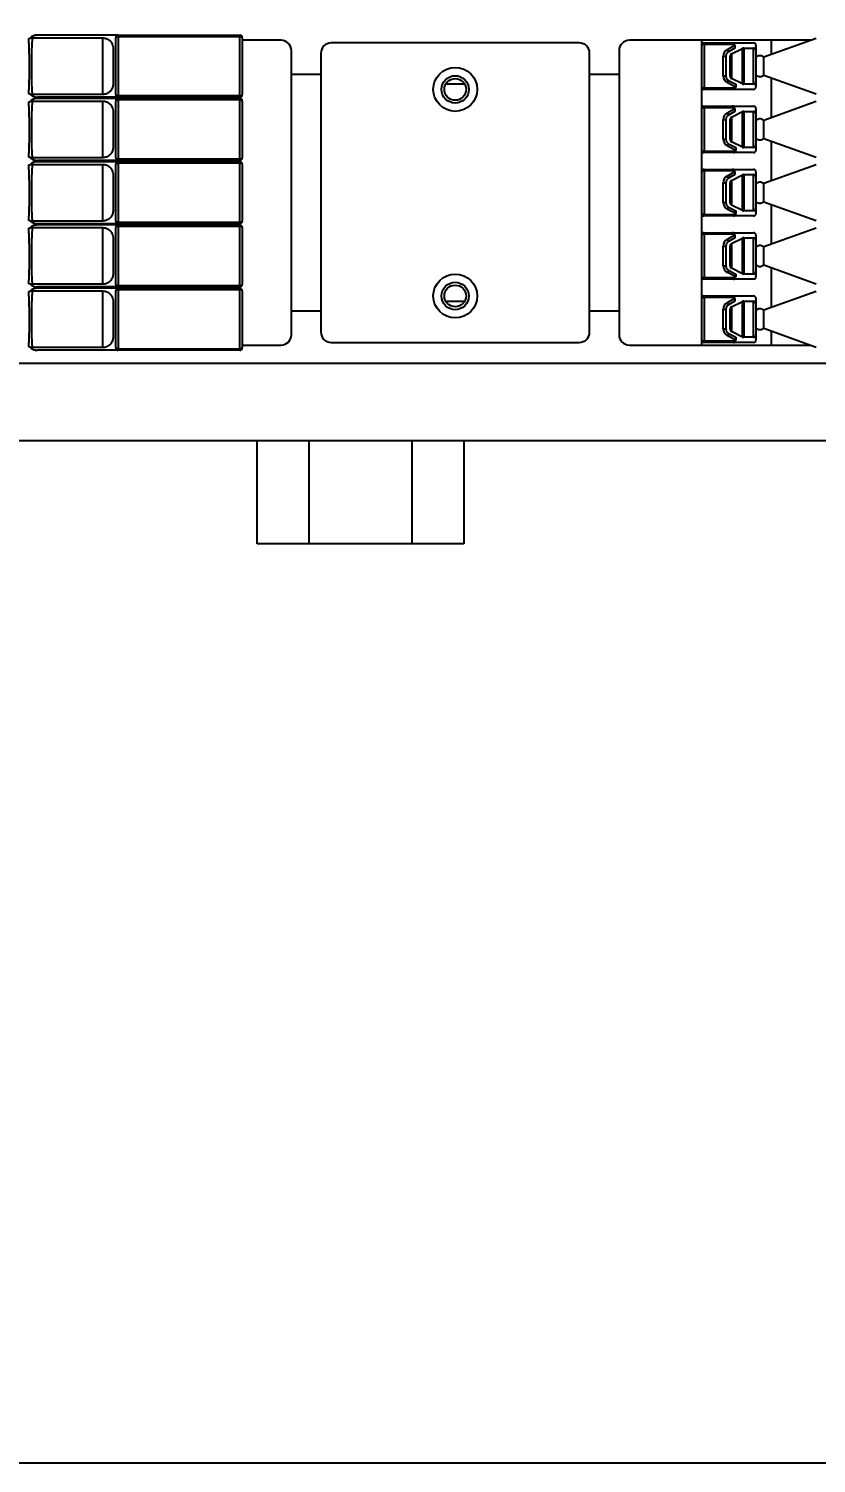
# Model space of a CAD drawing. Header units: millimetres. Extents: x 10 to 584, y 10 to 410.
# Drawn here: x 121.55 to 131.71, y 62.39 to 80.91 of the extents above; entities that cross this region are included whole.
import ezdxf

# ---------------------------------------------------------------- set-up
doc = ezdxf.new("R2010")
doc.units = ezdxf.units.MM
doc.layers.add('2', color=1, linetype='Continuous')
doc.styles.add('SLDTEXTSTYLE0', font='TXT', dxfattribs={"width": 0.7})
doc.dimstyles.new('SLDDIMSTYLE0', dxfattribs={"dimtxt": 3.5, "dimasz": 3.5, "dimexe": 0, "dimexo": 0.0625, "dimgap": 0.875, "dimtad": 1, "dimlfac": 15, "dimrnd": 1e-09, "dimzin": 12, "dimdsep": 46, "dimtxsty": 'SLDTEXTSTYLE0', "dimsah": 1, "dimcen": 0.09, "dimadec": 0, "dimazin": 3, "dimtfac": 1, "dimtofl": 0, "dimtmove": 0, "dimatfit": 3, "dimfxl": 0, "dimfrac": 2, "dimtolj": 1, "dimtzin": 12, "dimarcsym": 0})

# ---------------------------------------------------------------- blocks, each defined once
blk = doc.blocks.new('_D_5')
at = {"layer": '2', "color": 1}
for p, q in [((167.935, 97.06), (43.502, 97.06)), ((44.502, 97.06), (44.502, 62.393)), ((167.502, 62.393), (43.502, 62.393))]:
    blk.add_line(p, q, dxfattribs=at)
for points in [[(44.502, 97.06), (43.963, 93.56), (45.04, 93.56)], [(44.502, 62.393), (45.04, 65.893), (43.963, 65.893)]]:
    blk.add_solid(points, dxfattribs=at)
at = {"layer": '2', "color": 1, "insert": (39.99, 75.359), "char_height": 3.5, "attachment_point": 1, "rotation": 90, "style": 'SLDTEXTSTYLE0'}
blk.add_mtext('520', dxfattribs=at)

msp = doc.modelspace()

# ---------------------------------------------------------------- linework, layer by layer
at = {"color": 7, "linetype": 'Continuous', "lineweight": 25}
for p, q in [((121.55373, 80.78422), (121.59886, 80.79214)), ((121.55373, 80.78422), (121.5756, 80.79214)), ((121.5756, 80.79332), (121.5756, 80.79214)), ((121.59886, 80.79214), (122.50893, 80.79214)), ((122.70893, 80.82665), (121.66679, 80.82665)), ((122.6756, 80.05998), (122.6756, 80.79332)), ((122.70893, 80.82665), (124.2756, 80.82665)), ((122.70893, 80.80665), (122.70893, 80.04665)), ((124.2756, 80.80665), (122.70893, 80.80665)), ((124.2756, 80.04665), (124.2756, 80.80665)), ((124.30894, 80.79332), (124.30894, 80.05998)), ((124.80894, 80.75998), (124.30894, 80.75998)), ((130.2356, 80.75998), (129.30227, 80.75998)), ((130.2356, 76.82665), (130.2356, 80.75998)), ((131.1356, 80.75998), (130.2356, 80.75998)), ((131.71329, 80.78535), (131.03561, 80.54332)), ((131.1356, 80.57903), (131.1356, 80.75998)), ((131.64227, 80.75998), (131.1356, 80.75998)), ((124.94226, 76.95998), (124.94226, 80.62665)), ((125.32227, 80.59332), (125.32227, 76.99332)), ((128.6556, 80.72665), (125.45561, 80.72665)), ((128.78894, 76.99332), (128.78894, 80.59332)), ((129.16893, 80.62665), (129.16893, 76.95998)), ((130.26893, 80.72665), (130.26893, 80.70665)), ((130.26893, 80.72665), (130.63036, 80.72665)), ((130.26893, 80.70665), (130.26893, 80.14665)), ((130.66091, 80.70665), (130.26893, 80.70665)), ((130.5131, 80.30075), (130.5131, 80.55453)), ((130.5131, 80.55453), (130.54644, 80.55453)), ((130.54644, 80.55453), (130.54644, 80.30075)), ((130.56368, 80.64147), (130.66334, 80.69813)), ((130.66369, 80.65998), (130.58015, 80.61249)), ((130.60227, 80.29725), (130.60227, 80.55605)), ((130.6207, 80.58586), (130.7619, 80.65647)), ((130.6207, 80.58586), (130.6207, 80.26744)), ((130.63036, 80.72665), (130.90227, 80.72665)), ((130.66369, 80.69332), (130.66334, 80.69813)), ((130.66369, 80.69332), (130.66369, 80.65998)), ((130.7619, 80.19684), (130.7619, 80.65647)), ((130.77681, 80.65998), (130.77681, 80.19332)), ((130.77681, 80.65998), (130.90227, 80.65998)), ((130.90227, 80.19332), (130.90227, 80.65998)), ((130.9356, 80.69332), (130.9356, 80.62665)), ((130.9356, 80.62665), (130.9356, 80.22665)), ((124.94226, 80.32332), (125.32227, 80.32332)), ((128.78894, 80.32332), (129.16893, 80.32332)), ((130.5131, 80.30075), (130.54644, 80.30075)), ((130.67645, 80.15599), (130.56754, 80.21174)), ((130.58272, 80.24141), (130.67669, 80.19332)), ((130.7619, 80.19684), (130.6207, 80.26744)), ((130.67669, 80.19332), (130.67669, 80.15998)), ((130.90227, 80.19332), (130.77681, 80.19332)), ((130.9356, 80.22665), (130.9356, 80.15998)), ((131.03561, 80.30998), (131.71329, 80.06796)), ((131.1356, 79.76236), (131.1356, 80.27427)), ((121.59873, 80.06116), (121.55383, 80.06899)), ((121.5756, 80.06116), (121.55383, 80.06899)), ((122.50893, 80.06116), (121.59873, 80.06116)), ((121.65759, 80.02679), (121.66336, 80.00998)), ((122.70893, 80.02665), (121.66679, 80.02665)), ((122.70893, 80.00999), (121.66679, 80.00999)), ((121.82195, 80.02665), (121.83419, 80.00999)), ((121.87763, 80.02665), (121.89822, 80.00999)), ((122.053, 80.00999), (122.07358, 80.02665)), ((122.11702, 80.00999), (122.12926, 80.02665)), ((122.28785, 80.00999), (122.29359, 80.02665)), ((122.64227, 80.02665), (122.64227, 80.00999)), ((122.70893, 80.04665), (124.2756, 80.04665)), ((124.2756, 80.02665), (122.70893, 80.02665)), ((122.70893, 80.00999), (124.2756, 80.00999)), ((130.26893, 80.14665), (130.67391, 80.14665)), ((130.26893, 80.14665), (130.26893, 80.12665)), ((130.64336, 80.12665), (130.26893, 80.12665)), ((130.90227, 80.12665), (130.64336, 80.12665)), ((130.67645, 80.15599), (130.67669, 80.15998)), ((121.55373, 79.96755), (121.59886, 79.97547)), ((121.55373, 79.96755), (121.5756, 79.97547)), ((121.5756, 79.97665), (121.5756, 79.97547)), ((121.59886, 79.97547), (122.50893, 79.97547)), ((122.6756, 79.24332), (122.6756, 79.97665)), ((124.2756, 79.98998), (122.70893, 79.98998)), ((122.70893, 79.98998), (122.70893, 79.22998)), ((124.2756, 79.22998), (124.2756, 79.98998)), ((124.30894, 79.97665), (124.30894, 79.24332)), ((130.26893, 79.90999), (130.26893, 79.88999)), ((130.26893, 79.90999), (130.63036, 79.90999)), ((130.26893, 79.88999), (130.26893, 79.32998)), ((130.66091, 79.88999), (130.26893, 79.88999)), ((130.56368, 79.8248), (130.66334, 79.88146)), ((130.56368, 79.8248), (130.58015, 79.79582)), ((130.66369, 79.84332), (130.58015, 79.79582)), ((130.6207, 79.7692), (130.7619, 79.8398)), ((130.63036, 79.90999), (130.90227, 79.90999)), ((130.66369, 79.87665), (130.66334, 79.88146)), ((130.66369, 79.87665), (130.66369, 79.84332)), ((130.7619, 79.38017), (130.7619, 79.8398)), ((130.77681, 79.84332), (130.77681, 79.37665)), ((130.77681, 79.84332), (130.90227, 79.84332)), ((130.90227, 79.37665), (130.90227, 79.84332)), ((130.9356, 79.87665), (130.9356, 79.80998)), ((130.9356, 79.80998), (130.9356, 79.40999)), ((131.71329, 79.96868), (131.03561, 79.72665)), ((130.5131, 79.48409), (130.5131, 79.73787)), ((130.5131, 79.73787), (130.54644, 79.73787)), ((130.54644, 79.73787), (130.54644, 79.48409)), ((130.60227, 79.48059), (130.60227, 79.73938)), ((130.6207, 79.7692), (130.6207, 79.45077)), ((130.5131, 79.48409), (130.54644, 79.48409)), ((130.7619, 79.38017), (130.6207, 79.45077)), ((131.03561, 79.49332), (131.71329, 79.25129)), ((131.1356, 78.9457), (131.1356, 79.4576)), ((121.59873, 79.24449), (121.55383, 79.25233)), ((121.5756, 79.24449), (121.55383, 79.25233)), ((130.26893, 79.32998), (130.67391, 79.32998)), ((130.26893, 79.32998), (130.26893, 79.30999)), ((130.64336, 79.30999), (130.26893, 79.30999)), ((130.67645, 79.33933), (130.56754, 79.39507)), ((130.58272, 79.42474), (130.67669, 79.37665)), ((130.90227, 79.30999), (130.64336, 79.30999)), ((130.67645, 79.33933), (130.67669, 79.34332)), ((130.67669, 79.37665), (130.67669, 79.34332)), ((130.90227, 79.37665), (130.77681, 79.37665)), ((130.9356, 79.40999), (130.9356, 79.34332)), ((121.55373, 79.15088), (121.59886, 79.15881)), ((121.55373, 79.15088), (121.5756, 79.15881)), ((121.57514, 79.15957), (121.57797, 79.16202)), ((121.5756, 79.15998), (121.5756, 79.15881)), ((122.50893, 79.24449), (121.59873, 79.24449)), ((121.59886, 79.15881), (122.50893, 79.15881)), ((122.70893, 79.20998), (121.66679, 79.20998)), ((122.70893, 79.19332), (121.66679, 79.19332)), ((122.64227, 79.20998), (122.64227, 79.19332)), ((122.6756, 78.42665), (122.6756, 79.15998)), ((122.70893, 79.22998), (124.2756, 79.22998)), ((124.2756, 79.20998), (122.70893, 79.20998)), ((122.70893, 79.19332), (124.2756, 79.19332)), ((124.2756, 79.17332), (122.70893, 79.17332)), ((122.70893, 79.17332), (122.70893, 78.41332)), ((124.2756, 78.41332), (124.2756, 79.17332)), ((124.30894, 79.15998), (124.30894, 78.42665)), ((130.26893, 79.09332), (130.26893, 79.07332)), ((130.26893, 79.09332), (130.63036, 79.09332)), ((130.26893, 79.07332), (130.26893, 78.51332)), ((130.66091, 79.07332), (130.26893, 79.07332)), ((130.63036, 79.09332), (130.90227, 79.09332)), ((131.71329, 79.15201), (131.03561, 78.90998)), ((130.5131, 78.66742), (130.5131, 78.9212)), ((130.5131, 78.9212), (130.54644, 78.9212)), ((130.54644, 78.9212), (130.54644, 78.66742)), ((130.56368, 79.00813), (130.66334, 79.0648)), ((130.66369, 79.02665), (130.58015, 78.97916)), ((130.60227, 78.66392), (130.60227, 78.92272)), ((130.6207, 78.95253), (130.7619, 79.02313)), ((130.6207, 78.95253), (130.6207, 78.6341)), ((130.66369, 79.05998), (130.66334, 79.0648)), ((130.66369, 79.05998), (130.66369, 79.02665)), ((130.7619, 78.5635), (130.7619, 79.02313)), ((130.77681, 79.02665), (130.77681, 78.55998)), ((130.77681, 79.02665), (130.90227, 79.02665)), ((130.90227, 78.55998), (130.90227, 79.02665)), ((130.9356, 79.05998), (130.9356, 78.99332)), ((130.9356, 78.99332), (130.9356, 78.59332)), ((130.26893, 78.51332), (130.67391, 78.51332)), ((130.26893, 78.51332), (130.26893, 78.49332)), ((130.5131, 78.66742), (130.54644, 78.66742)), ((130.67645, 78.52266), (130.56754, 78.5784)), ((130.58272, 78.60808), (130.67669, 78.55998)), ((130.7619, 78.5635), (130.6207, 78.6341)), ((130.67645, 78.52266), (130.67669, 78.52665)), ((130.67669, 78.55998), (130.67669, 78.52665)), ((130.90227, 78.55998), (130.77681, 78.55998)), ((130.9356, 78.59332), (130.9356, 78.52665)), ((131.03561, 78.67665), (131.71329, 78.43462)), ((131.1356, 78.12903), (131.1356, 78.64093)), ((121.55373, 78.33422), (121.59886, 78.34214)), ((121.55373, 78.33422), (121.5756, 78.34214)), ((121.59873, 78.42782), (121.55383, 78.43566)), ((121.5756, 78.42782), (121.55383, 78.43566)), ((121.5756, 78.34332), (121.5756, 78.34214)), ((122.50893, 78.42782), (121.59873, 78.42782)), ((121.59886, 78.34214), (122.50893, 78.34214)), ((122.70893, 78.39332), (121.66679, 78.39332)), ((122.70893, 78.37665), (121.66679, 78.37665)), ((122.64227, 78.39332), (122.64227, 78.37665)), ((122.6756, 77.60999), (122.6756, 78.34332)), ((122.70893, 78.41332), (124.2756, 78.41332)), ((124.2756, 78.39332), (122.70893, 78.39332)), ((122.70893, 78.37665), (124.2756, 78.37665)), ((124.2756, 78.35665), (122.70893, 78.35665)), ((122.70893, 78.35665), (122.70893, 77.59665)), ((124.2756, 77.59665), (124.2756, 78.35665)), ((124.30894, 78.34332), (124.30894, 77.60999)), ((130.64336, 78.49332), (130.26893, 78.49332)), ((130.90227, 78.49332), (130.64336, 78.49332)), ((131.71329, 78.33535), (131.03561, 78.09332)), ((130.26893, 78.27665), (130.26893, 78.25665)), ((130.26893, 78.27665), (130.63036, 78.27665)), ((130.66091, 78.25665), (130.26893, 78.25665)), ((130.26893, 78.25665), (130.26893, 77.69665)), ((130.56368, 78.19146), (130.66334, 78.24813)), ((130.66369, 78.20999), (130.58015, 78.16249)), ((130.6207, 78.13586), (130.7619, 78.20646)), ((130.63036, 78.27665), (130.90227, 78.27665)), ((130.66369, 78.24332), (130.66334, 78.24813)), ((130.66369, 78.24332), (130.66369, 78.20999)), ((130.7619, 77.74684), (130.7619, 78.20646)), ((130.77681, 78.20999), (130.77681, 77.74332)), ((130.77681, 78.20999), (130.90227, 78.20999)), ((130.90227, 77.74332), (130.90227, 78.20999)), ((130.9356, 78.24332), (130.9356, 78.17665)), ((130.9356, 78.17665), (130.9356, 77.77665)), ((130.5131, 77.85076), (130.5131, 78.10453)), ((130.5131, 78.10453), (130.54644, 78.10453)), ((130.54644, 78.10453), (130.54644, 77.85076)), ((130.60227, 77.84725), (130.60227, 78.10605)), ((130.6207, 78.13586), (130.6207, 77.81744)), ((130.5131, 77.85076), (130.54644, 77.85076)), ((130.58272, 77.79141), (130.67669, 77.74332)), ((130.7619, 77.74684), (130.6207, 77.81744)), ((130.9356, 77.77665), (130.9356, 77.70999)), ((131.03561, 77.85998), (131.71329, 77.61796)), ((131.1356, 77.31236), (131.1356, 77.82427)), ((121.59873, 77.61116), (121.55383, 77.619)), ((121.5756, 77.61116), (121.55383, 77.619)), ((122.50893, 77.61116), (121.59873, 77.61116)), ((122.70893, 77.59665), (124.2756, 77.59665)), ((130.26893, 77.69665), (130.67391, 77.69665)), ((130.26893, 77.69665), (130.26893, 77.67665)), ((130.64336, 77.67665), (130.26893, 77.67665)), ((130.67645, 77.706), (130.56754, 77.76173)), ((130.90227, 77.67665), (130.64336, 77.67665)), ((130.67645, 77.706), (130.67669, 77.70999)), ((130.67669, 77.74332), (130.67669, 77.70999)), ((130.90227, 77.74332), (130.77681, 77.74332)), ((121.55373, 77.51755), (121.59886, 77.52548)), ((121.55373, 77.51755), (121.5756, 77.52548)), ((121.5756, 77.52665), (121.5756, 77.52548)), ((121.59886, 77.52548), (122.50893, 77.52548)), ((122.70893, 77.57665), (121.66679, 77.57665)), ((122.70893, 77.55998), (121.66679, 77.55998)), ((121.89822, 77.57665), (121.87763, 77.55998)), ((122.07358, 77.55998), (122.053, 77.57665)), ((122.64227, 77.57665), (122.64227, 77.55998)), ((122.6756, 76.79332), (122.6756, 77.52665)), ((124.2756, 77.57665), (122.70893, 77.57665)), ((122.70893, 77.55998), (124.2756, 77.55998)), ((124.2756, 77.53999), (122.70893, 77.53999)), ((122.70893, 77.53999), (122.70893, 76.77998)), ((124.2756, 76.77998), (124.2756, 77.53999)), ((124.30894, 77.52665), (124.30894, 76.79332)), ((130.26893, 77.45998), (130.26893, 77.43998)), ((130.26893, 77.45998), (130.63036, 77.45998)), ((130.66091, 77.43998), (130.26893, 77.43998)), ((130.26893, 77.43998), (130.26893, 76.87998)), ((130.56368, 77.3748), (130.66334, 77.43146)), ((130.63036, 77.45998), (130.90227, 77.45998)), ((130.66369, 77.42665), (130.66334, 77.43146)), ((130.66369, 77.42665), (130.66369, 77.39332)), ((130.9356, 77.42665), (130.9356, 77.35998)), ((131.71329, 77.51868), (131.03561, 77.27665)), ((125.32227, 77.26332), (124.94226, 77.26332)), ((129.16893, 77.26332), (128.78894, 77.26332)), ((130.5131, 77.03409), (130.5131, 77.28787)), ((130.5131, 77.28787), (130.54644, 77.28787)), ((130.54644, 77.28787), (130.54644, 77.03409)), ((130.66369, 77.39332), (130.58015, 77.34582)), ((130.60227, 77.03058), (130.60227, 77.28938)), ((130.6207, 77.3192), (130.7619, 77.3898)), ((130.6207, 77.3192), (130.6207, 77.00077)), ((130.7619, 76.93017), (130.7619, 77.3898)), ((130.77681, 77.39332), (130.77681, 76.92665)), ((130.77681, 77.39332), (130.90227, 77.39332)), ((130.90227, 76.92665), (130.90227, 77.39332)), ((130.9356, 77.35998), (130.9356, 76.95998)), ((130.5131, 77.03409), (130.54644, 77.03409)), ((131.03561, 77.04332), (131.71329, 76.80129)), ((125.45561, 76.85998), (128.6556, 76.85998)), ((130.26893, 76.87998), (130.67391, 76.87998)), ((130.26893, 76.87998), (130.26893, 76.85998)), ((130.64336, 76.85998), (130.26893, 76.85998)), ((130.67645, 76.88933), (130.56754, 76.94507)), ((130.58272, 76.97474), (130.67669, 76.92665)), ((130.7619, 76.93017), (130.6207, 77.00077)), ((130.90227, 76.85998), (130.64336, 76.85998)), ((130.67645, 76.88933), (130.67669, 76.89332)), ((130.67669, 76.92665), (130.67669, 76.89332)), ((130.90227, 76.92665), (130.77681, 76.92665)), ((130.9356, 76.95998), (130.9356, 76.89332)), ((131.1356, 76.82665), (131.1356, 77.0076)), ((121.59873, 76.79449), (121.55383, 76.80233)), ((121.5756, 76.79449), (121.55383, 76.80233)), ((122.50893, 76.79449), (121.59873, 76.79449)), ((122.70893, 76.75998), (121.66679, 76.75998)), ((122.70893, 76.77998), (124.2756, 76.77998)), ((124.2756, 76.75998), (122.70893, 76.75998)), ((124.30894, 76.82665), (124.80894, 76.82665)), ((129.30227, 76.82665), (130.2356, 76.82665)), ((130.2356, 76.82665), (131.1356, 76.82665)), ((131.1356, 76.82665), (131.64227, 76.82665)), ((119.69659, 76.59332), (152.50182, 76.59332)), ((119.69659, 75.59332), (152.50182, 75.59332)), ((124.50183, 74.25999), (124.50183, 75.59332)), ((125.16849, 75.59332), (125.16849, 74.25999)), ((126.50182, 74.25999), (126.50182, 75.59332)), ((127.16849, 75.59332), (127.16849, 74.25999)), ((125.16849, 74.25999), (124.50183, 74.25999)), ((126.50182, 74.25999), (125.16849, 74.25999)), ((127.16849, 74.25999), (126.50182, 74.25999))]:
    msp.add_line(p, q, dxfattribs=at)
at = {"color": 7, "linetype": 'Continuous', "lineweight": 25, "flags": 128}
for points in [[(121.66336, 77.57665), (121.66151, 77.57161), (121.65759, 77.55984)], [(121.83419, 77.57665), (121.8293, 77.57047), (121.82195, 77.55998)], [(122.12926, 77.55998), (122.12192, 77.57047), (122.11702, 77.57665)], [(122.29359, 77.55998), (122.2897, 77.57161), (122.28785, 77.57665)]]:
    msp.add_lwpolyline(points, dxfattribs=at)
at = {"color": 7, "linetype": 'Continuous', "lineweight": 25}
for centre, radius in [((127.05561, 80.12665), 0.28333), ((127.05561, 80.12665), 0.17667), ((127.05561, 80.12665), 0.14), ((127.05561, 77.45998), 0.28333), ((127.05561, 77.45998), 0.17667), ((127.05561, 77.45998), 0.14)]:
    msp.add_circle(centre, radius, dxfattribs=at)
for centre, radius, start, end in [((121.6638, 80.69332), 0.13333, 90, 131.67998), ((122.70894, 80.79332), 0.03333, 135.572996, 180), ((122.70894, 80.79332), 0.03333, 90, 135.572996), ((122.70894, 80.83998), 0.03333, 224.427004, 270), ((124.27561, 80.79332), 0.03333, 44.427004, 90), ((124.27561, 80.83998), 0.03333, 270, 315.572996), ((124.27561, 80.79332), 0.03333, 0, 44.427004), ((124.80894, 80.62665), 0.13333, 0, 90), ((129.30227, 80.62665), 0.13333, 90, 180), ((125.45561, 80.59332), 0.13333, 90, 180), ((128.65561, 80.59332), 0.13333, 0, 90), ((130.26894, 80.69332), 0.03333, 90, 180), ((130.6131, 80.55453), 0.1, 119.620414, 180), ((130.6131, 80.55453), 0.06667, 119.620414, 180), ((135.8694, 83.63709), 6.09299, 209.449218, 209.762653), ((130.63561, 80.55605), 0.03333, 116.565051, 180), ((130.63036, 80.69332), 0.03333, 23.578178, 90), ((130.63036, 80.69332), 0.03333, 8.300777, 23.578178), ((130.77681, 80.62665), 0.03333, 90, 116.565051), ((130.90227, 80.69332), 0.03333, 0, 90), ((130.90227, 80.62665), 0.03333, 0, 90), ((130.6131, 80.30075), 0.1, 180, 242.896104), ((130.6131, 80.30075), 0.06667, 180, 242.896104), ((121.21064, 85.01666), 10.51851, 332.818756, 333.000321), ((130.63561, 80.29725), 0.03333, 180, 243.434949), ((130.77681, 80.22665), 0.03333, 243.434949, 270), ((130.90227, 80.22665), 0.03333, 270, 0), ((121.6638, 80.15998), 0.13333, 228.273344, 270), ((121.6638, 79.87665), 0.13333, 90, 131.67998), ((122.70894, 80.05998), 0.03333, 180, 224.427004), ((122.70894, 79.97665), 0.03333, 135.572996, 180), ((122.70894, 80.01332), 0.03333, 90, 135.572996), ((122.70894, 80.05998), 0.03333, 224.427004, 270), ((122.70894, 79.97665), 0.03333, 90, 135.572996), ((122.70894, 80.02332), 0.03333, 224.427004, 270), ((124.27561, 80.01332), 0.03333, 44.427004, 90), ((124.27561, 80.05998), 0.03333, 270, 315.572996), ((124.27561, 79.97665), 0.03333, 44.427004, 90), ((124.27561, 80.02332), 0.03333, 270, 315.572996), ((124.27561, 80.05998), 0.03333, 315.572996, 0), ((124.27561, 79.97665), 0.03333, 0, 44.427004), ((130.26894, 80.15998), 0.03333, 180, 270), ((130.64336, 80.15998), 0.03333, 270, 336.421822), ((130.64336, 80.15998), 0.03333, 336.421822, 353.125965), ((130.90227, 80.15998), 0.03333, 270, 0), ((130.26894, 79.87665), 0.03333, 90, 180), ((130.6131, 79.73787), 0.1, 119.620414, 180), ((130.63036, 79.87665), 0.03333, 23.578178, 90), ((130.63036, 79.87665), 0.03333, 8.300777, 23.578178), ((130.77681, 79.80998), 0.03333, 90, 116.565051), ((130.90227, 79.87665), 0.03333, 0, 90), ((130.90227, 79.80998), 0.03333, 0, 90), ((130.6131, 79.73787), 0.06667, 119.620414, 180), ((130.63561, 79.73938), 0.03333, 116.565051, 180), ((130.6131, 79.48409), 0.1, 180, 242.896104), ((130.6131, 79.48409), 0.06667, 180, 242.896104), ((130.63561, 79.48059), 0.03333, 180, 243.434949), ((130.26894, 79.34332), 0.03333, 180, 270), ((121.21064, 84.19999), 10.51851, 332.818756, 333.000321), ((130.64336, 79.34332), 0.03333, 270, 336.421822), ((130.64336, 79.34332), 0.03333, 336.421822, 353.125965), ((130.77681, 79.40998), 0.03333, 243.434949, 270), ((130.90227, 79.40998), 0.03333, 270, 0), ((130.90227, 79.34332), 0.03333, 270, 0), ((121.6638, 79.34332), 0.13333, 228.273344, 270), ((121.6638, 79.05998), 0.13333, 90, 121.230109), ((122.70894, 79.24332), 0.03333, 180, 224.427004), ((122.70894, 79.15998), 0.03333, 135.572996, 180), ((122.70894, 79.19665), 0.03333, 90, 135.572996), ((122.70894, 79.24332), 0.03333, 224.427004, 270), ((122.70894, 79.15998), 0.03333, 90, 135.572996), ((122.70894, 79.20665), 0.03333, 224.427004, 270), ((124.27561, 79.19665), 0.03333, 44.427004, 90), ((124.27561, 79.24332), 0.03333, 270, 315.572996), ((124.27561, 79.15998), 0.03333, 44.427004, 90), ((124.27561, 79.20665), 0.03333, 270, 315.572996), ((124.27561, 79.24332), 0.03333, 315.572996, 0), ((124.27561, 79.15998), 0.03333, 0, 44.427004), ((130.26894, 79.05998), 0.03333, 90, 180), ((130.63036, 79.05998), 0.03333, 23.578178, 90), ((130.63036, 79.05998), 0.03333, 8.300777, 23.578178), ((130.90227, 79.05998), 0.03333, 0, 90), ((130.6131, 78.9212), 0.1, 119.620414, 180), ((130.6131, 78.9212), 0.06667, 119.620414, 180), ((133.90701, 80.88896), 3.83606, 209.360415, 209.858206), ((130.63561, 78.92272), 0.03333, 116.565051, 180), ((130.77681, 78.99332), 0.03333, 90, 116.565051), ((130.90227, 78.99332), 0.03333, 0, 90), ((130.26894, 78.52665), 0.03333, 180, 270), ((130.6131, 78.66742), 0.1, 180, 242.896104), ((130.6131, 78.66742), 0.06667, 180, 242.896104), ((120.63632, 83.6771), 11.1636, 332.824002, 332.995075), ((130.63561, 78.66392), 0.03333, 180, 243.434949), ((130.64336, 78.52665), 0.03333, 270, 336.421822), ((130.64336, 78.52665), 0.03333, 336.421822, 353.125965), ((130.77681, 78.59332), 0.03333, 243.434949, 270), ((130.90227, 78.59332), 0.03333, 270, 0), ((130.90227, 78.52665), 0.03333, 270, 0), ((121.6638, 78.52665), 0.13333, 228.273344, 270), ((121.6638, 78.24332), 0.13333, 90, 131.67998), ((122.70894, 78.42665), 0.03333, 180, 224.427004), ((122.70894, 78.34332), 0.03333, 135.572996, 180), ((122.70894, 78.37998), 0.03333, 90, 135.572996), ((122.70894, 78.42665), 0.03333, 224.427004, 270), ((122.70894, 78.34332), 0.03333, 90, 135.572996), ((122.70894, 78.38998), 0.03333, 224.427004, 270), ((124.27561, 78.37998), 0.03333, 44.427004, 90), ((124.27561, 78.42665), 0.03333, 270, 315.572996), ((124.27561, 78.34332), 0.03333, 44.427004, 90), ((124.27561, 78.38998), 0.03333, 270, 315.572996), ((124.27561, 78.42665), 0.03333, 315.572996, 0), ((124.27561, 78.34332), 0.03333, 0, 44.427004), ((130.26894, 78.24332), 0.03333, 90, 180), ((130.6131, 78.10453), 0.1, 119.620414, 180), ((130.6131, 78.10453), 0.06667, 119.620414, 180), ((136.14016, 81.34138), 6.40461, 209.460234, 209.758387), ((130.63036, 78.24332), 0.03333, 23.578178, 90), ((130.63036, 78.24332), 0.03333, 8.300777, 23.578178), ((130.77681, 78.17665), 0.03333, 90, 116.565051), ((130.90227, 78.24332), 0.03333, 0, 90), ((130.90227, 78.17665), 0.03333, 0, 90), ((130.63561, 78.10605), 0.03333, 116.565051, 180), ((130.6131, 77.85075), 0.1, 180, 242.896104), ((130.6131, 77.85075), 0.06667, 180, 242.896104), ((120.63632, 82.86043), 11.1636, 332.824002, 332.995075), ((130.63561, 77.84725), 0.03333, 180, 243.434949), ((130.90227, 77.77665), 0.03333, 270, 0), ((121.6638, 77.70998), 0.13333, 228.273344, 270), ((122.70894, 77.60998), 0.03333, 180, 224.427004), ((122.70894, 77.56332), 0.03333, 90, 135.572996), ((122.70894, 77.60998), 0.03333, 224.427004, 270), ((124.27561, 77.56332), 0.03333, 44.427004, 90), ((124.27561, 77.60998), 0.03333, 270, 315.572996), ((124.27561, 77.60998), 0.03333, 315.572996, 0), ((130.26894, 77.70998), 0.03333, 180, 270), ((130.64336, 77.70998), 0.03333, 270, 336.421822), ((130.64336, 77.70998), 0.03333, 336.421822, 353.125965), ((130.77681, 77.77665), 0.03333, 243.434949, 270), ((130.90227, 77.70998), 0.03333, 270, 0), ((121.6638, 77.42665), 0.13333, 90, 131.67998), ((122.70894, 77.52665), 0.03333, 135.572996, 180), ((122.70894, 77.52665), 0.03333, 90, 135.572996), ((122.70894, 77.57332), 0.03333, 224.427004, 270), ((124.27561, 77.52665), 0.03333, 44.427004, 90), ((124.27561, 77.57332), 0.03333, 270, 315.572996), ((124.27561, 77.52665), 0.03333, 0, 44.427004), ((130.26894, 77.42665), 0.03333, 90, 180), ((130.63036, 77.42665), 0.03333, 23.578178, 90), ((130.63036, 77.42665), 0.03333, 8.300777, 23.578178), ((130.90227, 77.42665), 0.03333, 0, 90), ((130.6131, 77.28787), 0.1, 119.620414, 180), ((130.6131, 77.28787), 0.06667, 119.620414, 180), ((136.14016, 80.52471), 6.40461, 209.460234, 209.758387), ((130.63561, 77.28938), 0.03333, 116.565051, 180), ((130.77681, 77.35998), 0.03333, 90, 116.565051), ((130.90227, 77.35998), 0.03333, 0, 90), ((130.6131, 77.03409), 0.1, 180, 242.896104), ((130.6131, 77.03409), 0.06667, 180, 242.896104), ((130.63561, 77.03059), 0.03333, 180, 243.434949), ((124.80894, 76.95998), 0.13333, 270, 0), ((125.45561, 76.99332), 0.13333, 180, 270), ((128.65561, 76.99332), 0.13333, 270, 0), ((129.30227, 76.95998), 0.13333, 180, 270), ((130.26894, 76.89332), 0.03333, 180, 270), ((121.32615, 81.69154), 10.38905, 332.814524, 332.998331), ((130.64336, 76.89332), 0.03333, 270, 336.421822), ((130.64336, 76.89332), 0.03333, 336.421822, 353.125965), ((130.77681, 76.95998), 0.03333, 243.434949, 270), ((130.90227, 76.95998), 0.03333, 270, 0), ((130.90227, 76.89332), 0.03333, 270, 0), ((121.6638, 76.89332), 0.13333, 228.273344, 270), ((122.70894, 76.79332), 0.03333, 180, 224.427004), ((122.70894, 76.74665), 0.03333, 90, 135.572996), ((122.70894, 76.79332), 0.03333, 224.427004, 270), ((124.27561, 76.74665), 0.03333, 44.427004, 90), ((124.27561, 76.79332), 0.03333, 270, 315.572996), ((124.27561, 76.79332), 0.03333, 315.572996, 0)]:
    msp.add_arc(centre, radius, start, end, dxfattribs=at)
for centre, start_param, end_param in [((130.26894, 80.69284), 1.57079633, 3.14159265), ((130.26894, 80.16046), 3.14159265, 4.71238898), ((130.26894, 79.87618), 1.57079633, 3.14159265), ((130.26894, 79.34379), 3.14159265, 4.71238898), ((130.26894, 79.05951), 1.57079633, 3.14159265), ((130.26894, 78.52712), 3.14159265, 4.71238898), ((130.26894, 78.24284), 1.57079633, 3.14159265), ((130.26894, 77.71046), 3.14159265, 4.71238898), ((130.26894, 77.42618), 1.57079633, 3.14159265), ((130.26894, 76.89379), 3.14159265, 4.71238898)]:
    msp.add_ellipse(centre, major_axis=(0.03333, 0), ratio=0.41421356, start_param=start_param, end_param=end_param, dxfattribs=at)
for points, knots in [([(121.55383, 80.06899), (121.55398, 80.07091), (121.55443, 80.07637), (121.55657, 80.10457), (121.55978, 80.16795), (121.5626, 80.27866), (121.56349, 80.43259), (121.56208, 80.57062), (121.55921, 80.67888), (121.55655, 80.73793), (121.5543, 80.77406), (121.55393, 80.78076), (121.55373, 80.78422)], [0, 0, 0, 0, 0.036557089, 0.104098581, 0.194370655, 0.32457412, 0.500394407, 0.696133778, 0.770877593, 0.892505089, 0.944414412, 1, 1, 1, 1]), ([(121.66679, 80.82665), (121.65135, 80.82519), (121.62045, 80.82228), (121.59072, 80.80525), (121.57735, 80.79365), (121.5756, 80.79214)], [0, 0, 0, 0, 0.46474021, 0.93017812, 1, 1, 1, 1]), ([(121.59886, 80.79214), (121.59885, 80.79207), (121.59867, 80.78974), (121.59798, 80.77922), (121.59527, 80.74056), (121.5924, 80.67959), (121.5894, 80.57066), (121.58793, 80.43253), (121.58886, 80.27858), (121.59175, 80.16742), (121.59522, 80.10222), (121.59785, 80.0702), (121.59848, 80.0637), (121.59873, 80.06116)], [0, 0, 0, 0, 0.00181641, 0.06235298, 0.11436742, 0.23395874, 0.30737874, 0.49988442, 0.6727708, 0.80054684, 0.88893271, 0.95648224, 1, 1, 1, 1]), ([(122.50893, 80.06116), (122.50893, 80.06417), (122.50893, 80.07139), (122.50893, 80.10668), (122.50893, 80.17576), (122.50893, 80.28653), (122.50893, 80.43601), (122.50893, 80.57293), (122.50893, 80.68278), (122.50893, 80.74352), (122.50893, 80.78091), (122.50893, 80.78825), (122.50893, 80.79214)], [0, 0, 0, 0, 0.04914691, 0.11785059, 0.2091873, 0.34216799, 0.50013041, 0.68873438, 0.77774187, 0.8884973, 0.9407933, 1, 1, 1, 1]), ([(122.50893, 80.79214), (122.52383, 80.79068), (122.55362, 80.78775), (122.59332, 80.76489), (122.62339, 80.73123), (122.63991, 80.6925), (122.64156, 80.66626), (122.64227, 80.65496)], [0, 0, 0, 0, 0.20977853, 0.41955459, 0.62955368, 0.84037764, 1, 1, 1, 1]), ([(122.64227, 80.65496), (122.64227, 80.65212), (122.64227, 80.63994), (122.64227, 80.60498), (122.64227, 80.53258), (122.64227, 80.43326), (122.64227, 80.32559), (122.64227, 80.25212), (122.64227, 80.21278), (122.64227, 80.20168), (122.64227, 80.19834)], [0, 0, 0, 0, 0.0328856, 0.14100661, 0.24831411, 0.49983497, 0.71199732, 0.87354837, 0.96199743, 1, 1, 1, 1]), ([(131.03561, 80.54332), (131.02667, 80.549), (131.00973, 80.55979), (130.9815, 80.56296), (130.95639, 80.55666), (130.94279, 80.54793), (130.9356, 80.54332)], [0, 0, 0, 0, 0.29160031, 0.55272412, 0.76368933, 1, 1, 1, 1]), ([(131.03561, 80.30998), (131.03561, 80.31174), (131.03561, 80.31525), (131.03561, 80.34223), (131.03561, 80.38078), (131.03561, 80.42669), (131.03561, 80.47236), (131.03561, 80.51164), (131.03561, 80.53595), (131.03561, 80.54611), (131.03561, 80.54331), (131.03561, 80.5433)], [0, 0, 0, 0, 0.12497057, 0.24993828, 0.37491696, 0.49988057, 0.62485488, 0.74982449, 0.87479221, 0.99976277, 1, 1, 1, 1]), ([(122.64227, 80.19834), (122.64086, 80.1824), (122.63804, 80.15048), (122.61396, 80.1086), (122.57887, 80.07821), (122.54183, 80.06316), (122.51794, 80.06171), (122.50893, 80.06116)], [0, 0, 0, 0, 0.22430589, 0.44928141, 0.66224002, 0.87271267, 1, 1, 1, 1]), ([(127.17871, 80.19332), (127.17323, 80.19332), (127.14689, 80.19332), (127.10685, 80.19332), (127.05349, 80.19332), (126.99585, 80.19332), (126.95758, 80.19332), (126.9325, 80.19332)], [0, 0, 0, 0, 0.07038324, 0.33845631, 0.50751877, 0.67733767, 1, 1, 1, 1]), ([(130.9356, 80.30998), (130.94469, 80.3043), (130.96184, 80.29358), (130.99014, 80.29033), (131.01515, 80.29661), (131.02855, 80.30537), (131.03561, 80.30998)], [0, 0, 0, 0, 0.295243818, 0.557104452, 0.766633285, 1, 1, 1, 1]), ([(121.5756, 80.06116), (121.58787, 80.05217), (121.61238, 80.0342), (121.64583, 80.02708), (121.66384, 80.02671), (121.66679, 80.02665)], [0, 0, 0, 0, 0.45546539, 0.91063597, 1, 1, 1, 1]), ([(121.66679, 80.00999), (121.65135, 80.00853), (121.62045, 80.00561), (121.59072, 79.98858), (121.57735, 79.97699), (121.5756, 79.97547)], [0, 0, 0, 0, 0.46474374, 0.93017858, 1, 1, 1, 1]), ([(121.55383, 79.25233), (121.55398, 79.25425), (121.55443, 79.25971), (121.55657, 79.28791), (121.55978, 79.35129), (121.5626, 79.46199), (121.56349, 79.61592), (121.56208, 79.75395), (121.55921, 79.86221), (121.55655, 79.92127), (121.5543, 79.95739), (121.55393, 79.96409), (121.55373, 79.96755)], [0, 0, 0, 0, 0.036557089, 0.104098581, 0.194370655, 0.32457412, 0.500394407, 0.696133778, 0.770877593, 0.892505089, 0.944414412, 1, 1, 1, 1]), ([(121.59886, 79.97547), (121.59885, 79.97541), (121.59867, 79.97308), (121.59798, 79.96255), (121.59527, 79.9239), (121.5924, 79.86292), (121.5894, 79.754), (121.58793, 79.61587), (121.58886, 79.46191), (121.59175, 79.35075), (121.59522, 79.28555), (121.59785, 79.25353), (121.59848, 79.24704), (121.59873, 79.24449)], [0, 0, 0, 0, 0.00181641, 0.06235298, 0.11436742, 0.23395874, 0.30737874, 0.49988442, 0.6727708, 0.80054684, 0.88893271, 0.95648224, 1, 1, 1, 1]), ([(122.50893, 79.24449), (122.50893, 79.2475), (122.50893, 79.25472), (122.50893, 79.29002), (122.50893, 79.3591), (122.50893, 79.46986), (122.50893, 79.61935), (122.50893, 79.75627), (122.50893, 79.86611), (122.50893, 79.92685), (122.50893, 79.96424), (122.50893, 79.97158), (122.50893, 79.97547)], [0, 0, 0, 0, 0.04914686, 0.11785047, 0.20918709, 0.34216763, 0.50012989, 0.68873366, 0.77774106, 0.88849638, 0.94079451, 1, 1, 1, 1]), ([(122.50893, 79.97547), (122.52383, 79.97401), (122.55362, 79.97108), (122.59332, 79.94822), (122.62339, 79.91457), (122.63991, 79.87583), (122.64156, 79.8496), (122.64227, 79.83829)], [0, 0, 0, 0, 0.20977853, 0.41955459, 0.62955368, 0.84037764, 1, 1, 1, 1]), ([(122.64227, 79.83829), (122.64227, 79.83545), (122.64227, 79.82327), (122.64227, 79.78832), (122.64227, 79.71591), (122.64227, 79.61659), (122.64227, 79.50893), (122.64227, 79.43546), (122.64227, 79.39611), (122.64227, 79.38501), (122.64227, 79.38168)], [0, 0, 0, 0, 0.0328856, 0.14100661, 0.24831411, 0.49983497, 0.71199732, 0.87354837, 0.96199743, 1, 1, 1, 1]), ([(131.03561, 79.72665), (131.02667, 79.73234), (131.00973, 79.74312), (130.9815, 79.74629), (130.95639, 79.73999), (130.94279, 79.73126), (130.9356, 79.72665)], [0, 0, 0, 0, 0.29160031, 0.55272412, 0.76368933, 1, 1, 1, 1]), ([(131.03561, 79.49332), (131.03561, 79.49507), (131.03561, 79.49858), (131.03561, 79.52556), (131.03561, 79.56411), (131.03561, 79.61002), (131.03561, 79.6557), (131.03561, 79.69497), (131.03561, 79.71928), (131.03561, 79.72944), (131.03561, 79.72664), (131.03561, 79.72663)], [0, 0, 0, 0, 0.12497094, 0.24994509, 0.37491508, 0.49987907, 0.62485376, 0.74982374, 0.87479183, 0.99976277, 1, 1, 1, 1]), ([(130.9356, 79.49332), (130.94469, 79.48764), (130.96184, 79.47691), (130.99014, 79.47366), (131.01515, 79.47994), (131.02855, 79.4887), (131.03561, 79.49332)], [0, 0, 0, 0, 0.295243818, 0.557104452, 0.766633285, 1, 1, 1, 1]), ([(122.64227, 79.38168), (122.64086, 79.36574), (122.63804, 79.33381), (122.61396, 79.29193), (122.57887, 79.26154), (122.54183, 79.2465), (122.51794, 79.24504), (122.50893, 79.24449)], [0, 0, 0, 0, 0.22430589, 0.44928141, 0.66224002, 0.87271267, 1, 1, 1, 1]), ([(121.55383, 78.43566), (121.55398, 78.43758), (121.55443, 78.44304), (121.55657, 78.47124), (121.55978, 78.53462), (121.5626, 78.64532), (121.56349, 78.79926), (121.56208, 78.93728), (121.55921, 79.04555), (121.55655, 79.1046), (121.5543, 79.14073), (121.55393, 79.14742), (121.55373, 79.15088)], [0, 0, 0, 0, 0.03655622, 0.10409778, 0.19436993, 0.32457351, 0.50039396, 0.69613351, 0.77087739, 0.89250499, 0.94441436, 1, 1, 1, 1]), ([(121.5756, 79.24449), (121.58787, 79.2355), (121.61238, 79.21753), (121.64583, 79.21041), (121.66384, 79.21004), (121.66679, 79.20998)], [0, 0, 0, 0, 0.45546539, 0.91063597, 1, 1, 1, 1]), ([(121.66679, 79.19332), (121.65135, 79.19186), (121.62045, 79.18894), (121.59072, 79.17191), (121.57735, 79.16032), (121.5756, 79.15881)], [0, 0, 0, 0, 0.46474374, 0.93017858, 1, 1, 1, 1]), ([(121.59886, 79.15881), (121.59885, 79.15874), (121.59867, 79.15641), (121.59798, 79.14588), (121.59527, 79.10723), (121.5924, 79.04625), (121.5894, 78.93733), (121.58793, 78.7992), (121.58886, 78.64525), (121.59175, 78.53409), (121.59522, 78.46888), (121.59785, 78.43686), (121.59848, 78.43037), (121.59873, 78.42782)], [0, 0, 0, 0, 0.00181641, 0.06235298, 0.11436742, 0.23395873, 0.30737874, 0.49988022, 0.67277081, 0.80054684, 0.88893271, 0.95648224, 1, 1, 1, 1]), ([(122.50893, 78.42782), (122.50893, 78.43084), (122.50893, 78.43806), (122.50893, 78.47335), (122.50893, 78.54243), (122.50893, 78.6532), (122.50893, 78.80268), (122.50893, 78.9396), (122.50893, 79.04944), (122.50893, 79.11019), (122.50893, 79.14758), (122.50893, 79.15491), (122.50893, 79.15881)], [0, 0, 0, 0, 0.049147955, 0.117851639, 0.209185212, 0.342165907, 0.500128338, 0.688732323, 0.777739821, 0.888498438, 0.940794445, 1, 1, 1, 1]), ([(122.50893, 79.15881), (122.52383, 79.15734), (122.55362, 79.15441), (122.59332, 79.13156), (122.62339, 79.0979), (122.63991, 79.05917), (122.64156, 79.03293), (122.64227, 79.02162)], [0, 0, 0, 0, 0.20977853, 0.41955459, 0.62955368, 0.84037764, 1, 1, 1, 1]), ([(122.64227, 79.02162), (122.64227, 79.01878), (122.64227, 79.00661), (122.64227, 78.97165), (122.64227, 78.89925), (122.64227, 78.79992), (122.64227, 78.69226), (122.64227, 78.61879), (122.64227, 78.57945), (122.64227, 78.56835), (122.64227, 78.56501)], [0, 0, 0, 0, 0.03288149, 0.14100819, 0.24831557, 0.49983615, 0.71199063, 0.87354851, 0.96199748, 1, 1, 1, 1]), ([(131.03561, 78.90998), (131.02667, 78.91567), (131.00973, 78.92645), (130.9815, 78.92963), (130.95639, 78.92333), (130.94279, 78.9146), (130.9356, 78.90998)], [0, 0, 0, 0, 0.29160031, 0.55272412, 0.76368933, 1, 1, 1, 1]), ([(131.03561, 78.67665), (131.03561, 78.6784), (131.03561, 78.68191), (131.03561, 78.7089), (131.03561, 78.74744), (131.03561, 78.79336), (131.03561, 78.83903), (131.03561, 78.87831), (131.03561, 78.90262), (131.03561, 78.91277), (131.03561, 78.90997), (131.03561, 78.90997)], [0, 0, 0, 0, 0.12497045, 0.24994411, 0.3749136, 0.4998771, 0.6248513, 0.74982079, 0.87479445, 0.99976277, 1, 1, 1, 1]), ([(122.64227, 78.56501), (122.64086, 78.54907), (122.63804, 78.51714), (122.61396, 78.47526), (122.57887, 78.44487), (122.54183, 78.42983), (122.51794, 78.42837), (122.50893, 78.42782)], [0, 0, 0, 0, 0.22430589, 0.44928141, 0.66224002, 0.87271267, 1, 1, 1, 1]), ([(130.9356, 78.67665), (130.94469, 78.67097), (130.96184, 78.66025), (130.99014, 78.65699), (131.01515, 78.66327), (131.02855, 78.67203), (131.03561, 78.67665)], [0, 0, 0, 0, 0.295243818, 0.557104452, 0.766633285, 1, 1, 1, 1]), ([(121.55383, 77.619), (121.55398, 77.62091), (121.55443, 77.62637), (121.55657, 77.65457), (121.55978, 77.71795), (121.5626, 77.82866), (121.56349, 77.98259), (121.56208, 78.12061), (121.55921, 78.22888), (121.55655, 78.28793), (121.5543, 78.32406), (121.55393, 78.33075), (121.55373, 78.33422)], [0, 0, 0, 0, 0.03655622, 0.10409778, 0.19436993, 0.32457351, 0.50039396, 0.69613351, 0.77087739, 0.89250499, 0.94441436, 1, 1, 1, 1]), ([(121.5756, 78.42782), (121.58787, 78.41884), (121.61238, 78.40087), (121.64583, 78.39374), (121.66384, 78.39338), (121.66679, 78.39332)], [0, 0, 0, 0, 0.45546539, 0.91063597, 1, 1, 1, 1]), ([(121.66679, 78.37665), (121.65135, 78.37519), (121.62045, 78.37227), (121.59072, 78.35524), (121.57735, 78.34365), (121.5756, 78.34214)], [0, 0, 0, 0, 0.46474374, 0.93017858, 1, 1, 1, 1]), ([(121.59886, 78.34214), (121.59885, 78.34207), (121.59867, 78.33974), (121.59798, 78.32922), (121.59527, 78.29057), (121.5924, 78.22959), (121.5894, 78.12066), (121.58793, 77.98253), (121.58886, 77.82858), (121.59175, 77.71742), (121.59522, 77.65222), (121.59785, 77.62019), (121.59848, 77.6137), (121.59873, 77.61116)], [0, 0, 0, 0, 0.00181641, 0.06235298, 0.11436518, 0.23395973, 0.30737974, 0.49988121, 0.6727718, 0.80054783, 0.8889337, 0.95648322, 1, 1, 1, 1]), ([(122.50893, 77.61116), (122.50893, 77.61417), (122.50893, 77.62139), (122.50893, 77.65669), (122.50893, 77.72576), (122.50893, 77.83653), (122.50893, 77.98601), (122.50893, 78.12293), (122.50893, 78.23278), (122.50893, 78.29353), (122.50893, 78.33091), (122.50893, 78.33825), (122.50893, 78.34214)], [0, 0, 0, 0, 0.049146964, 0.11785072, 0.209184387, 0.342165221, 0.500127817, 0.688731998, 0.77773959, 0.888498322, 0.940794384, 1, 1, 1, 1]), ([(122.50893, 78.34214), (122.52383, 78.34068), (122.55362, 78.33775), (122.59332, 78.31489), (122.62339, 78.28123), (122.63991, 78.2425), (122.64156, 78.21626), (122.64227, 78.20495)], [0, 0, 0, 0, 0.20977853, 0.41955459, 0.62955368, 0.84037764, 1, 1, 1, 1]), ([(122.64227, 78.20495), (122.64227, 78.20212), (122.64227, 78.18994), (122.64227, 78.15498), (122.64227, 78.08258), (122.64227, 77.98326), (122.64227, 77.87559), (122.64227, 77.80213), (122.64227, 77.76278), (122.64227, 77.75168), (122.64227, 77.74834)], [0, 0, 0, 0, 0.03288153, 0.14100837, 0.24831589, 0.49983679, 0.71199153, 0.8735426, 0.96199743, 1, 1, 1, 1]), ([(131.03561, 78.09332), (131.02667, 78.09901), (131.00973, 78.10978), (130.9815, 78.11296), (130.95639, 78.10667), (130.94278, 78.09793), (130.9356, 78.09332)], [0, 0, 0, 0, 0.291590671, 0.552721296, 0.763683167, 1, 1, 1, 1]), ([(131.03561, 77.85998), (131.03561, 77.86174), (131.03561, 77.86524), (131.03561, 77.89223), (131.03561, 77.93078), (131.03561, 77.9767), (131.03561, 78.02234), (131.03561, 78.06172), (131.03561, 78.08565), (131.03561, 78.09677), (131.03561, 78.09331), (131.03561, 78.0933)], [0, 0, 0, 0, 0.1249699, 0.24994302, 0.37491196, 0.49987491, 0.62484856, 0.74981751, 0.87479062, 0.99976053, 1, 1, 1, 1]), ([(130.9356, 77.85998), (130.94469, 77.8543), (130.96184, 77.84358), (130.99014, 77.84033), (131.01515, 77.8466), (131.02855, 77.85537), (131.03561, 77.85998)], [0, 0, 0, 0, 0.295243818, 0.557104452, 0.766633285, 1, 1, 1, 1]), ([(121.5756, 77.61116), (121.58787, 77.60217), (121.61238, 77.5842), (121.64583, 77.57707), (121.66384, 77.57671), (121.66679, 77.57665)], [0, 0, 0, 0, 0.455477, 0.91063787, 1, 1, 1, 1]), ([(122.64227, 77.74834), (122.64086, 77.7324), (122.63804, 77.70048), (122.61396, 77.6586), (122.57887, 77.62821), (122.54183, 77.61316), (122.51794, 77.61171), (122.50893, 77.61116)], [0, 0, 0, 0, 0.224288298, 0.4492811, 0.662240569, 0.872714061, 1, 1, 1, 1]), ([(121.55383, 76.80233), (121.55398, 76.80425), (121.55443, 76.8097), (121.55657, 76.83791), (121.55978, 76.90129), (121.5626, 77.01199), (121.56349, 77.16592), (121.56208, 77.30395), (121.55921, 77.41221), (121.55655, 77.47126), (121.5543, 77.50739), (121.55393, 77.51409), (121.55373, 77.51755)], [0, 0, 0, 0, 0.036556214, 0.104097747, 0.194372905, 0.3245726, 0.500392992, 0.696132481, 0.77087634, 0.892503908, 0.944413263, 1, 1, 1, 1]), ([(121.66679, 77.55998), (121.65135, 77.55853), (121.62045, 77.55561), (121.59073, 77.53857), (121.57735, 77.52699), (121.5756, 77.52548)], [0, 0, 0, 0, 0.4647558, 0.93020271, 1, 1, 1, 1]), ([(121.59886, 77.52548), (121.59885, 77.52541), (121.59867, 77.52308), (121.59798, 77.51255), (121.59527, 77.4739), (121.5924, 77.41292), (121.5894, 77.304), (121.58793, 77.16587), (121.58886, 77.01191), (121.59175, 76.90075), (121.59522, 76.83555), (121.59785, 76.80353), (121.59848, 76.79704), (121.59873, 76.79449)], [0, 0, 0, 0, 0.00181641, 0.0623541, 0.11436625, 0.23396065, 0.30738057, 0.49988181, 0.67277219, 0.80054807, 0.88893383, 0.95648328, 1, 1, 1, 1]), ([(122.50893, 76.79449), (122.50893, 76.7975), (122.50893, 76.80472), (122.50893, 76.84002), (122.50893, 76.9091), (122.50893, 77.01986), (122.50893, 77.16935), (122.50893, 77.30627), (122.50893, 77.41611), (122.50893, 77.47686), (122.50893, 77.51424), (122.50893, 77.52158), (122.50893, 77.52548)], [0, 0, 0, 0, 0.04914691, 0.11785058, 0.20918414, 0.34216482, 0.50013145, 0.68873121, 0.7777387, 0.8884973, 0.9407933, 1, 1, 1, 1]), ([(122.50893, 77.52548), (122.52383, 77.52401), (122.55362, 77.52108), (122.59332, 77.49822), (122.62339, 77.46457), (122.63991, 77.42583), (122.64156, 77.3996), (122.64227, 77.38829)], [0, 0, 0, 0, 0.209784925, 0.419564228, 0.629566566, 0.840393795, 1, 1, 1, 1]), ([(122.64227, 77.38829), (122.64227, 77.38545), (122.64227, 77.37328), (122.64227, 77.33831), (122.64227, 77.26592), (122.64227, 77.16659), (122.64227, 77.05893), (122.64227, 76.98546), (122.64227, 76.94611), (122.64227, 76.93501), (122.64227, 76.93168)], [0, 0, 0, 0, 0.03288558, 0.14101236, 0.24831286, 0.49983361, 0.71199587, 0.87354685, 0.96200162, 1, 1, 1, 1]), ([(126.9325, 77.39332), (126.93798, 77.39332), (126.96433, 77.39332), (127.00437, 77.39332), (127.05773, 77.39332), (127.11536, 77.39332), (127.15363, 77.39332), (127.17871, 77.39332)], [0, 0, 0, 0, 0.07038324, 0.33845631, 0.50751877, 0.67733767, 1, 1, 1, 1]), ([(131.03561, 77.27665), (131.02667, 77.28234), (131.00973, 77.29312), (130.9815, 77.29629), (130.95639, 77.29), (130.94278, 77.28127), (130.9356, 77.27665)], [0, 0, 0, 0, 0.291590671, 0.552721296, 0.763683167, 1, 1, 1, 1]), ([(131.03561, 77.04332), (131.03561, 77.04507), (131.03561, 77.04858), (131.03561, 77.07556), (131.03561, 77.11411), (131.03561, 77.16003), (131.03561, 77.20567), (131.03561, 77.24506), (131.03561, 77.26898), (131.03561, 77.28011), (131.03561, 77.27664), (131.03561, 77.27663)], [0, 0, 0, 0, 0.1249699, 0.24994302, 0.37491196, 0.49988561, 0.62484856, 0.74981751, 0.87479062, 0.99976053, 1, 1, 1, 1]), ([(130.9356, 77.04332), (130.94469, 77.03763), (130.96184, 77.02691), (130.99014, 77.02366), (131.01515, 77.02994), (131.02855, 77.0387), (131.03561, 77.04332)], [0, 0, 0, 0, 0.2952466, 0.55710971, 0.76664942, 1, 1, 1, 1]), ([(122.64227, 76.93168), (122.64086, 76.91574), (122.63804, 76.88381), (122.61396, 76.84193), (122.57887, 76.81154), (122.54183, 76.79649), (122.51794, 76.79504), (122.50893, 76.79449)], [0, 0, 0, 0, 0.22430387, 0.44929373, 0.66223815, 0.87271573, 1, 1, 1, 1]), ([(121.5756, 76.79449), (121.58787, 76.7855), (121.61238, 76.76753), (121.64583, 76.76042), (121.66384, 76.76004), (121.66679, 76.75998)], [0, 0, 0, 0, 0.45548052, 0.91063593, 1, 1, 1, 1])]:
    msp.add_open_spline(points, degree=3, knots=knots, dxfattribs=at)

# ---------------------------------------------------------------- dimensions: what is measured, and where the dimension line sits
at = {"layer": '2', "color": 1}
dim = msp.add_linear_dim(base=(44.50183, 62.39332), p1=(168.93516, 97.05998), p2=(168.50183, 62.39332), angle=90, dimstyle='SLDDIMSTYLE0', dxfattribs=at)
dim.commit()
dim.dimension.update_dxf_attribs({"geometry": '_D_5', "text_midpoint": (44.50183, 79.72665), "dimtype": 160})

doc.saveas('drawing.dxf')
